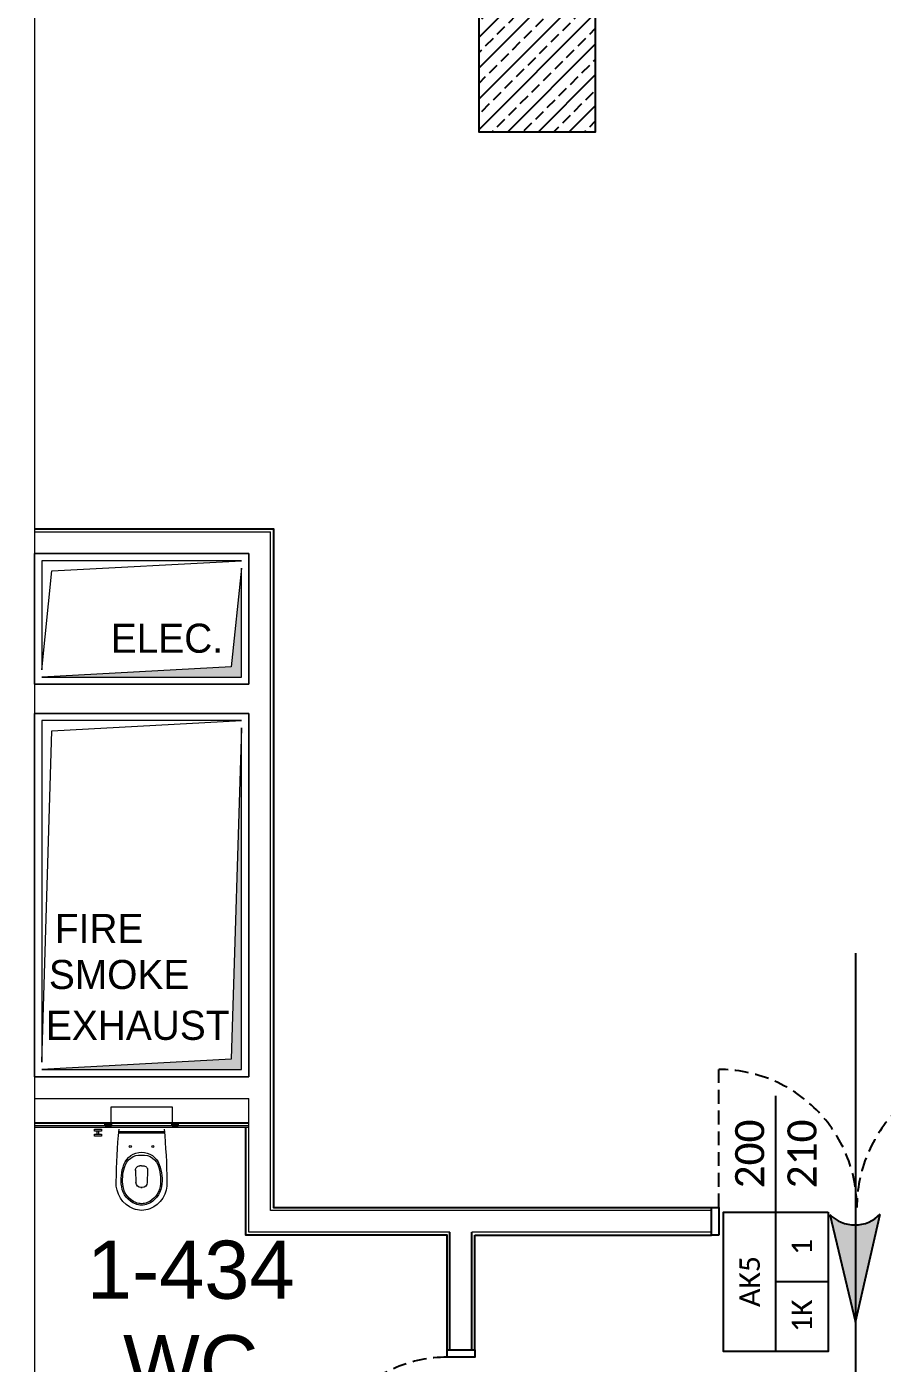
# Model space of a CAD drawing. Header units: metres. Extents: x -11418 to 773, y -8631 to 3561.
# Drawn here: x -2910 to -2321, y -1693 to -773 of the extents above; entities that cross this region are included whole.
import ezdxf
from ezdxf.enums import TextEntityAlignment as Align

# ---------------------------------------------------------------- set-up
doc = ezdxf.new("R2010")
doc.units = ezdxf.units.M
doc.header["$LTSCALE"] = 0.01
doc.header["$MEASUREMENT"] = 0
doc.linetypes.add('HIDDEN', pattern=[9.525, 6.35, -3.175])
doc.layers.get('0').update_dxf_attribs({"color": 30, "lineweight": 0})
for name, color, linetype in [('6', 242, 'Continuous'), ('AG-DOOR', 2, 'Continuous'), ('AG-DOOR-NOTATION-WOODDEN', 60, 'Continuous'), ('AG-DOOR-OPENING', 9, 'HIDDEN'), ('AG-PLASTER', 73, 'Continuous'), ('AG-TEXT', 7, 'Continuous'), ('AR-02', 152, 'Continuous'), ('AR-STEEL', 122, 'Continuous'), ('V-0_Hatch_Concrete', 252, 'Continuous'), ('V-2_Column', 160, 'Continuous'), ('V-2_Wall_Concrete', 160, 'Continuous')]:
    doc.layers.add(name, color=color, linetype=linetype)
for name, color, linetype, lineweight in [('AG-FURNITURE', 9, 'Continuous', 9), ('AG-Wall', 4, 'Continuous', 20), ('AG-WALL-GYP-GREEN', 83, 'Continuous', 20), ('AI-040 @ 250', 2, 'Continuous', 20), ('shaft', 3, 'Continuous', 20)]:
    doc.layers.add(name, color=color, linetype=linetype, lineweight=lineweight)
doc.styles.add('$0$IIS IKEA SANS', font='')
doc.styles.add('ARIAL', font='arial.ttf', dxfattribs={"width": 0.9})
doc.styles.add('CALIBRI LIGHT', font='calibril.ttf')
doc.styles.get('$0$IIS IKEA SANS').set_extended_font_data('IKEA Sans')

# ---------------------------------------------------------------- blocks, each defined once
blk = doc.blocks.new('150714_ARSA$0$KOLON 80X120')
at = {"layer": 'V-0_Hatch_Concrete'}
h = blk.add_hatch(dxfattribs=at)
h.set_pattern_fill('ANSI33', color=256, scale=60)
h.set_pattern_definition([(45, (-19036.79, -4512.143), (-10.606602, 10.606602), []), (45, (-19026.183, -4512.143), (-10.606602, 10.606602), [7.5, -3.75])])
h.paths.add_polyline_path([(0, 100), (80, 100), (80, 0), (0, 0)])
at = {"layer": 'V-2_Column'}
blk.add_lwpolyline([(0, 100), (80, 100), (80, 0), (0, 0), (0, 100)], dxfattribs=at)
blk = doc.blocks.new('A$C5BCB4934')
at = {"layer": 'V-2_Wall_Concrete', "lineweight": -2}
blk.add_lwpolyline([(-564, 1040), (-564, 1080), (0, 1080), (0, 0), (-40, 0), (-40, 1040)], close=True, dxfattribs=at)
blk = doc.blocks.new('*U13')
at = {"style": 'ARIAL'}
for tag, p in [('NO', (1.676, 0.8)), ('MAHAL', (1.676, -1.8)), ('ALAN', (1.676, -4.4))]:
    blk.add_attdef(tag, text='', height=1.6, dxfattribs=at).set_placement(p, align=Align.MIDDLE_CENTER)
blk = doc.blocks.new('ok')
at = {"layer": '6'}
h = blk.add_hatch(color=256, dxfattribs=at)
edge = h.paths.add_edge_path()
edge.add_ellipse((1571515.97, 116941.68), major_axis=(-7.14, 7.19), ratio=1, start_angle=359.4528, end_angle=450.6895)
edge.add_line((1571508.87, 116934.46), (1571477.92, 116941.82))
edge.add_line((1571477.92, 116941.82), (1571508.9, 116948.94))
for p, q in [((1571477.92, 116941.82), (1571508.9, 116948.94)), ((1571508.87, 116934.46), (1571477.92, 116941.82))]:
    blk.add_line(p, q, dxfattribs=at)
at = {"layer": '6', "extrusion": (0, 0, -1)}
blk.add_ellipse((1571515.97, 116941.68), major_axis=(-7.14, 7.19), ratio=1, start_param=4.700354, end_param=6.292737, dxfattribs=at)
blk = doc.blocks.new('A$C7CF9443E')
at = {"layer": '6'}
blk.add_line((48.6683, -0.5025), (48.6683, -5.1536), dxfattribs=at)
at = {"layer": '6', "extrusion": (0, 0, -1), "xscale": 0.02399999999994179, "yscale": 0.02399999999994179, "zscale": -0.02399999999994179, "rotation": 90}
blk.add_blockref('ok', (2757.9354, -37718.5126), dxfattribs=at)
blk = doc.blocks.new('KAPI-100')
at = {"layer": 'AG-DOOR', "ltscale": 0.3}
for points in [[(2, 0), (2, -5), (-17, -5), (-17, 0)], [(2, -95), (2, -100), (-17, -100), (-17, -95)]]:
    blk.add_lwpolyline(points, close=True, dxfattribs=at)
at = {"layer": 'AG-DOOR-OPENING', "ltscale": 150}
blk.add_lwpolyline([(2, -5), (92, -5)], dxfattribs=at)
blk.add_arc((2, -5), 90, 270, 360, dxfattribs=at)
blk = doc.blocks.new('KAPI-200')
at = {"layer": 'AG-DOOR', "ltscale": 0.3}
for points in [[(5, 0), (0, 0), (0, 19), (5, 19)], [(200, 0), (195, 0), (195, 19), (200, 19)]]:
    blk.add_lwpolyline(points, close=True, dxfattribs=at)
at = {"layer": 'AG-DOOR-OPENING', "ltscale": 150}
for points in [[(5, 19), (5, 114, -0.414214), (100, 19)], [(195, 19), (195, 114, 0.414214), (100, 19)]]:
    blk.add_lwpolyline(points, format="xyb", dxfattribs=at)
blk = doc.blocks.new('*U45')
blk.add_lwpolyline([(1000, -450), (2200, -450), (2200, 450), (1000, 450)], close=True)
for points in [[(2200, 0), (0, 0)], [(1600, -450), (1600, 0)]]:
    blk.add_lwpolyline(points)
at = {"style": 'CALIBRI LIGHT'}
for tag, height, p in [('GENİŞLİK', 250, (500, 225)), ('BULUNDUĞU.KAT', 175, (1600, 225)), ('YÜKSEKLİK', 250, (500, -225)), ('KATTAKİ.SAYISI', 175, (1900, -225)), ('KAPI.KODU', 175, (1300, -225))]:
    blk.add_attdef(tag, text='', height=height, dxfattribs=at).set_placement(p, align=Align.MIDDLE_CENTER)
blk = doc.blocks.new('gomme-klozet')
for p, q in [((35, 305.9), (15, 305.9)), ((35, 295.9), (15, 295.9)), ((20, -155.9), (20, 157.7)), ((28, -155.9), (28, 157.7)), ((253.5, 0.9), (253.5, 12.5)), ((253.5, 0.9), (253.5, -10.7)), ((284.3, 42.5), (369.2, 39.9)), ((403.1, 5), (403.1, 0.9)), ((403.1, 0.9), (403.1, 5)), ((403.1, 0.9), (403.1, -3.2)), ((403.1, -3.2), (403.1, 0.9)), ((284.3, -40.7), (369.2, -38.2))]:
    blk.add_line(p, q)
for points in [[(0, 325.9), (0, 275.9), (15, 275.9), (15, 325.9)], [(35, 325.9), (35, 275.9), (50, 275.9), (50, 325.9)], [(-152.5, 210.8), (-152.5, -209.2), (-42.5, -209.2), (-42.5, 210.8)]]:
    blk.add_lwpolyline(points, close=True)
for centre, radius, start, end in [((452.6, -4823.6), 5000, 91.03182, 95.19398), ((290, 0.9), 130, 110.57991, 180), ((289.5, 11.8), 110, 103.19326, 185.68241), ((349.8, -158.3), 300, 80.87192, 110.57991), ((349.8, -158.3), 290, 80.87192, 107.12731), ((372.9, -14.1), 190, 22.02431, 93.1129), ((372.9, -14.1), 144, 22.02431, 80.87192), ((372.9, -14.1), 154, 22.02431, 80.87192), ((120, 78.4), 7.5, 90, 270), ((120, 78.4), 7.5, 270, 90), ((290, 0.9), 130, 180, 249.42009), ((289.5, -10), 110, 174.31759, 256.80674), ((283.5, 12.5), 30, 88.293, 180), ((368.1, 5), 35, 0, 88.293), ((410, 0.9), 104, 0, 22.02431), ((410, 0.9), 104, 337.97569, 0), ((410, 0.9), 114, 0, 22.02431), ((410, 0.9), 114, 337.97569, 0), ((410, 0.9), 150, 0, 22.02431), ((410, 0.9), 150, 337.97569, 0), ((120, -76.6), 7.5, 90, 270), ((120, -76.6), 7.5, 270, 90), ((283.5, -10.7), 30, 180, 271.707), ((372.9, 15.9), 190, 266.8871, 337.97569), ((368.1, -3.2), 35, 271.707, 0), ((372.9, 15.9), 144, 279.12808, 337.97569), ((372.9, 15.9), 154, 279.12808, 337.97569), ((452.6, 4825.4), 5000, 264.80602, 268.96818), ((349.8, 160), 300, 249.42009, 279.12808), ((349.8, 160), 290, 252.87269, 279.12808)]:
    blk.add_arc(centre, radius, start, end)
at = {"layer": 'AR-STEEL'}
for points in [[(-22.5, 250.8), (-42.5, 250.8), (-42.5, 210.8), (-22.5, 210.8)], [(-22.5, 250.8), (-42.5, 250.8), (-42.5, 210.8), (-22.5, 210.8)], [(-24.5, 248.8), (-40.5, 248.8), (-40.5, 212.8), (-24.5, 212.8)], [(-24.5, 248.8), (-40.5, 248.8), (-40.5, 212.8), (-24.5, 212.8)], [(-22.5, -209.2), (-42.5, -209.2), (-42.5, -249.2), (-22.5, -249.2)], [(-22.5, -209.2), (-42.5, -209.2), (-42.5, -249.2), (-22.5, -249.2)], [(-24.5, -211.2), (-40.5, -211.2), (-40.5, -247.2), (-24.5, -247.2)], [(-24.5, -211.2), (-40.5, -211.2), (-40.5, -247.2), (-24.5, -247.2)]]:
    blk.add_lwpolyline(points, close=True, dxfattribs=at)

msp = doc.modelspace()

# ---------------------------------------------------------------- hatches: boundary and pattern name
at = {"layer": 'shaft'}
h = msp.add_hatch(color=256, dxfattribs=at)
h.dxf.hatch_style = 1
h.paths.add_polyline_path([(-2899.44, -1220.88), (-2761.94, -1220.88), (-2761.94, -1145.88), (-2768.94, -1213.88)])
h = msp.add_hatch(color=256, dxfattribs=at)
h.dxf.hatch_style = 1
h.paths.add_polyline_path([(-2899.44, -1490.88), (-2761.94, -1490.88), (-2761.94, -1255.88), (-2768.94, -1483.88)])

# ---------------------------------------------------------------- linework, layer by layer
at = {"layer": 'AG-PLASTER'}
for p, q in [((-2601.44, -1604.88), (-2438.44, -1604.88)), ((-2601.44, -1683.88), (-2601.44, -1604.88))]:
    msp.add_line(p, q, dxfattribs=at)
for points in [[(-2904.44, -1118.88), (-2739.94, -1118.88), (-2739.94, -1585.88), (-2438.44, -1585.88)], [(-2620.44, -1683.88), (-2620.44, -1604.88), (-2758.94, -1604.88), (-2758.94, -1530.88)]]:
    msp.add_lwpolyline(points, dxfattribs=at)
at = {"layer": 'AG-Wall', "ltscale": 1000, "transparency": 33554687}
msp.add_line((-2904.44, -1120.88), (-2741.94, -1120.88), dxfattribs=at)
at = {"layer": 'AG-Wall'}
for p, q in [((-2741.94, -1587.88), (-2741.94, -1120.88)), ((-2904.44, -1510.88), (-2756.94, -1510.88)), ((-2756.94, -1602.88), (-2756.94, -1510.88)), ((-2438.44, -1602.88), (-2438.44, -1587.88)), ((-2603.44, -1683.88), (-2618.44, -1683.88))]:
    msp.add_line(p, q, dxfattribs=at)
at = {"layer": 'AG-Wall', "lineweight": -2}
for p, q in [((-2618.44, -1683.88), (-2618.44, -1602.88)), ((-2603.44, -1683.88), (-2603.44, -1602.88))]:
    msp.add_line(p, q, dxfattribs=at)
at = {"layer": 'AG-Wall'}
for points in [[(-2904.44, -1225.88), (-2756.94, -1225.88), (-2756.94, -1135.88), (-2904.44, -1135.88)], [(-2904.44, -1495.88), (-2756.94, -1495.88), (-2756.94, -1245.88), (-2904.44, -1245.88)], [(-2438.44, -1587.88), (-2741.94, -1587.88)], [(-2618.44, -1602.88), (-2756.94, -1602.88)], [(-2438.44, -1602.88), (-2603.44, -1602.88)]]:
    msp.add_lwpolyline(points, dxfattribs=at)
at = {"layer": 'AG-WALL-GYP-GREEN'}
for points in [[(-2756.94, -1529.63), (-2904.44, -1529.63)], [(-2756.94, -1530.88), (-2904.44, -1530.88)]]:
    msp.add_lwpolyline(points, dxfattribs=at)
at = {"layer": 'AR-02', "ltscale": 10}
msp.add_line((-2904.44, -1527.63), (-2756.94, -1527.63), dxfattribs=at)
at = {"layer": 'shaft'}
for points in [[(-2904.44, -1135.88), (-2756.94, -1135.88), (-2756.94, -1225.88), (-2904.44, -1225.88)], [(-2904.44, -1245.88), (-2756.94, -1245.88), (-2756.94, -1495.88), (-2904.44, -1495.88)]]:
    msp.add_lwpolyline(points, close=True, dxfattribs=at)
for points in [[(-2761.94, -1140.88), (-2899.44, -1140.88), (-2899.44, -1215.88), (-2892.44, -1147.88), (-2761.94, -1140.88)], [(-2899.44, -1220.88), (-2761.94, -1220.88), (-2761.94, -1145.88), (-2768.94, -1213.88), (-2899.44, -1220.88)], [(-2761.94, -1250.88), (-2899.44, -1250.88), (-2899.44, -1485.88), (-2892.44, -1257.88), (-2761.94, -1250.88)], [(-2899.44, -1490.88), (-2761.94, -1490.88), (-2761.94, -1255.88), (-2768.94, -1483.88), (-2899.44, -1490.88)]]:
    msp.add_lwpolyline(points, dxfattribs=at)

# ---------------------------------------------------------------- block references
msp.add_blockref('A$C5BCB4934', (-2904.44, -1825.88))
at = {"layer": '6', "lineweight": -2, "transparency": 33554610, "xscale": 100, "yscale": 100, "zscale": 100}
msp.add_blockref('A$C7CF9443E', (-7206.27, -1360.63), dxfattribs=at)
at = {"layer": 'AG-DOOR'}
msp.add_blockref('KAPI-200', (-2438.44, -1604.88), dxfattribs=at)
at = {"layer": 'AG-DOOR', "rotation": 180}
msp.add_blockref('KAPI-100', (-2618.44, -1783.88), dxfattribs=at)
at = {"layer": 'AG-DOOR-NOTATION-WOODDEN', "ltscale": 0.3}
ref = msp.add_blockref('*U45', (-2394.2, -1509.02), dxfattribs=dict(at, xscale=-0.08000000000000002, yscale=0.08000000000000002, zscale=0.08000000000000002, rotation=90))
ref.add_attrib('BULUNDUGU.KAT', '1K', dxfattribs={"layer": '0', "ltscale": 4, "height": 14, "rotation": 90, "style": 'CALIBRI LIGHT'}).set_placement((-2376.2, -1660.39), align=Align.MIDDLE_CENTER)
ref.add_attrib('KATTAKI.SAYISI', '1', dxfattribs={"layer": '0', "ltscale": 4, "height": 14, "rotation": 90, "style": 'CALIBRI LIGHT'}).set_placement((-2376.2, -1612.99), align=Align.MIDDLE_CENTER)
ref.add_attrib('KAPIKODU', 'AK5', dxfattribs={"layer": '0', "ltscale": 4, "height": 14, "rotation": 90, "style": 'CALIBRI LIGHT'}).set_placement((-2412.2, -1636.83), align=Align.MIDDLE_CENTER)
ref.add_attrib('YÜKSEKLİK', '210', dxfattribs={"layer": '0', "height": 20, "rotation": 90, "style": 'CALIBRI LIGHT'}).set_placement((-2376.2, -1549.02), align=Align.MIDDLE_CENTER)
ref.add_attrib('GENİŞLİK', '200', dxfattribs={"layer": '0', "height": 20, "rotation": 90, "style": 'CALIBRI LIGHT'}).set_placement((-2412.2, -1549.02), align=Align.MIDDLE_CENTER)
at = {"layer": 'AG-FURNITURE', "xscale": -0.1, "yscale": 0.1, "zscale": 0.1, "rotation": 90}
msp.add_blockref('gomme-klozet', (-2830.6, -1531.88), dxfattribs=at)
at = {"layer": 'AI-040 @ 250', "color": 2, "linetype": 'Continuous', "lineweight": -2, "transparency": 33554610, "xscale": 25, "yscale": 25, "zscale": 25}
msp.add_blockref('*U13', (-2838.76, -1648.69), dxfattribs=at).add_auto_attribs({'ALAN': '6.95m2', 'MAHAL': 'WC', 'NO': '1-434'})
at = {"layer": 'V-2_Column', "lineweight": -2, "transparency": 33554610}
msp.add_blockref('150714_ARSA$0$KOLON 80X120', (-2598.44, -845.88), dxfattribs=at)

# ---------------------------------------------------------------- texts
at = {"layer": 'AG-TEXT', "ltscale": 0.3, "style": '$0$IIS IKEA SANS'}
for s, p in [('ELEC.', (-2851.92, -1204.17)), ('FIRE', (-2890.38, -1403.89)), ('SMOKE', (-2894.48, -1435.54)), ('EXHAUST', (-2896.52, -1470.54))]:
    msp.add_text(s, height=20, dxfattribs=at).set_placement(p)

doc.saveas('drawing.dxf')
